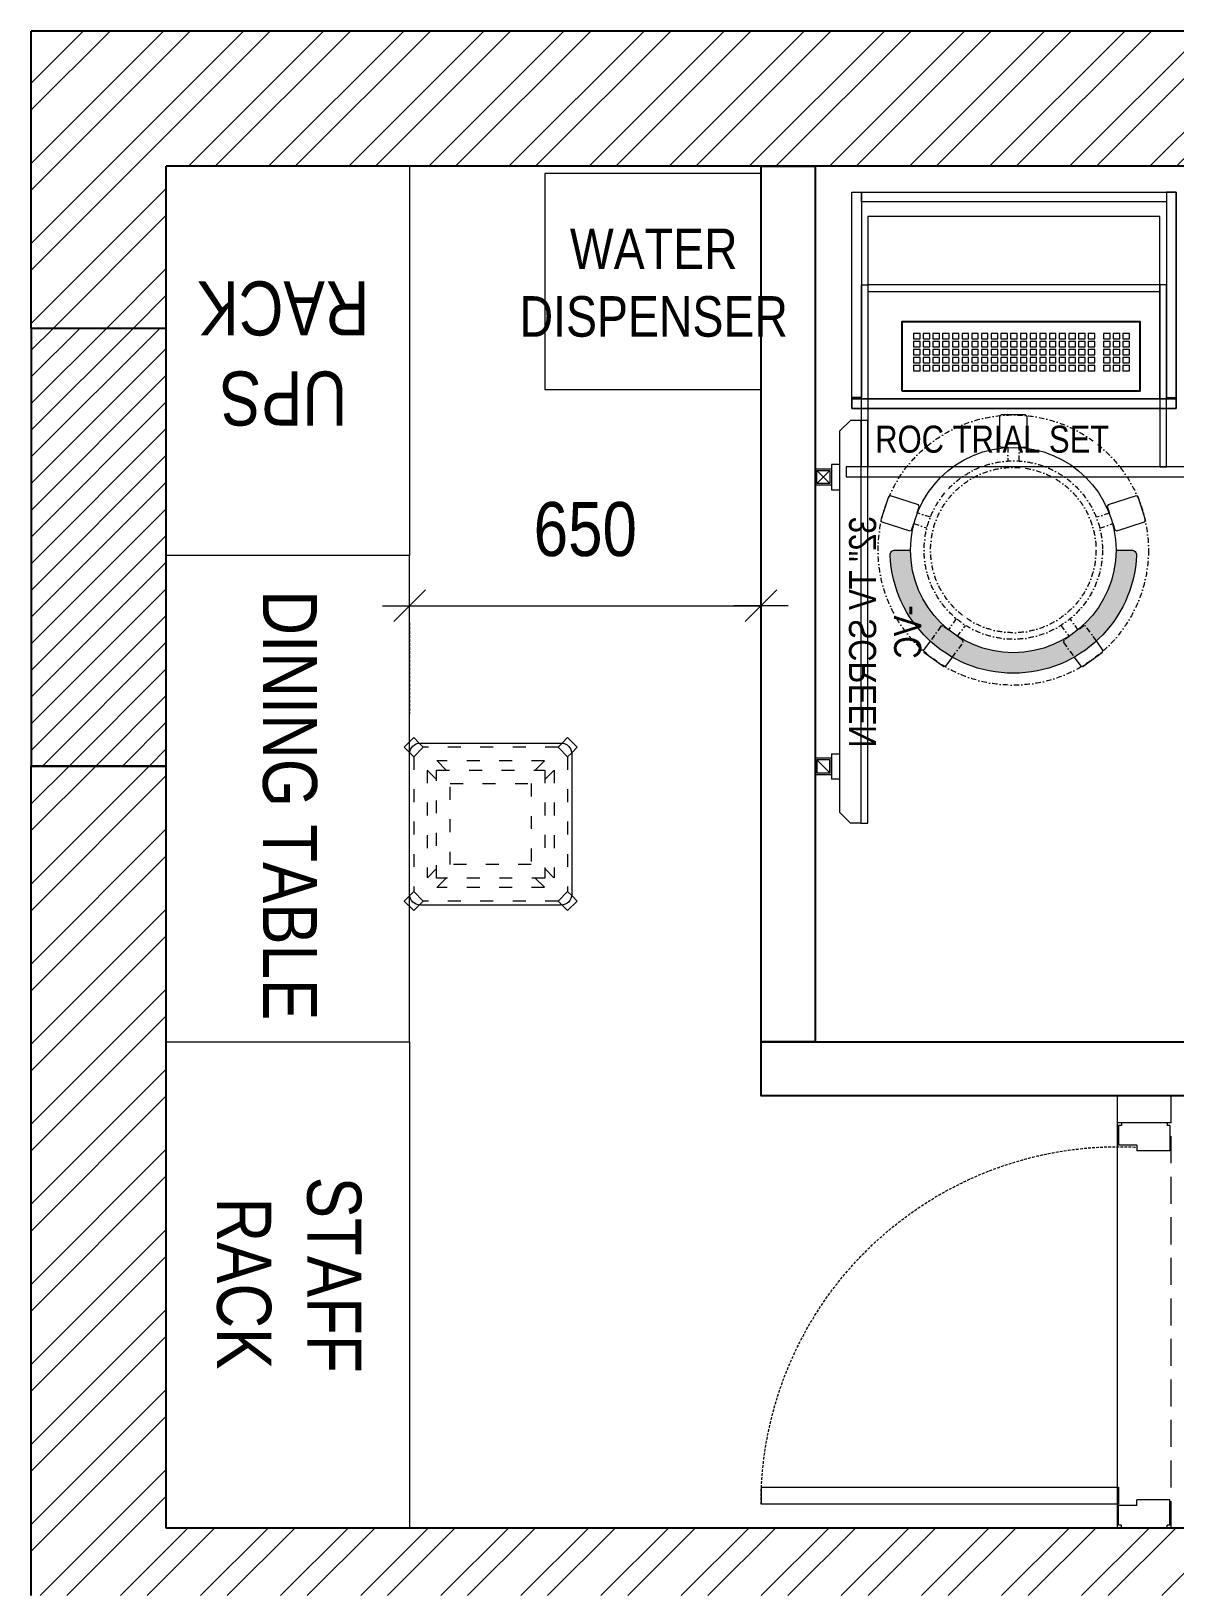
# Model space of a CAD drawing. Header units: millimetres. Extents: x 1535833 to 1547155, y 396470 to 405534.
# Drawn here: x 1535833 to 1537948, y 402651 to 405534 of the extents above; entities that cross this region are included whole.
import ezdxf

# ---------------------------------------------------------------- set-up
doc = ezdxf.new("R2010")
doc.units = ezdxf.units.MM
doc.header["$LTSCALE"] = 40
doc.header["$PDMODE"] = 3
for name, pattern in [('a_p6_plan_L18$0$HIDDEN', [0.375, 0.25, -0.125]), ('ACAD_ISO03W100', [30, 12, -18]), ('DASHDOT2', [0.5, 0.25, -0.125, 0, -0.125]), ('HIDDEN', [9.524999999999995, 6.349999999999998, -3.174999999999998]), ('HIDDEN2', [0.1875, 0.125, -0.0625]), ('SK-103 Ground - Rome$0$LA-103A$0$HIDDEN2', [0.1875, 0.125, -0.0625])]:
    doc.linetypes.add(name, pattern=pattern)
doc.layers.add('A-WALL', color=1, linetype='Continuous')
for name, color, linetype, lineweight in [('HATCH', 9, 'Continuous', 9), ('LENS-CURTAIN', 5, 'a_p6_plan_L18$0$HIDDEN', 9), ('LENS-DIM', 252, 'Continuous', 5), ('LENS-DOOR', 34, 'Continuous', 20), ('LENS-FURNITURE', 13, 'Continuous', 9), ('LENS-PARTITION', 21, 'Continuous', 25), ('LENS-TEXT', 31, 'Continuous', 5), ('LK-EQPMT', 3, 'Continuous', 18), ('LK-FF&E WALL', 1, 'Continuous', 9), ('LN-ELEVATION-1', 81, 'Continuous', 13), ('LN-ELEVATION-2', 103, 'Continuous', 20), ('LN-ELEVATION-3', 125, 'a_p6_plan_L18$0$HIDDEN', 18), ('LN-ELEVATION-5', 167, 'Continuous', 5), ('LN-HATCH', 251, 'Continuous', 0)]:
    doc.layers.add(name, color=color, linetype=linetype, lineweight=lineweight)
doc.styles.add('LK TXT', font='Gill Sans MT Condensed Regular.ttf')
doc.styles.get("Standard").update_dxf_attribs({"font": 'Gill Sans MT Condensed Regular.ttf', "height": 100})
doc.dimstyles.new('LK-MM 200', dxfattribs={"dimscale": 2000, "dimtxt": 0.05, "dimasz": 0.00025, "dimexe": 0.1, "dimexo": 0.0625, "dimgap": 0.045, "dimtad": 1, "dimdec": 0, "dimzin": 0, "dimdsep": 46, "dimtxsty": 'Standard', "dimblk": 'DMLL', "dimblk1": 'DMLL', "dimblk2": 'DMLL', "dimcen": 0.09, "dimclrd": 251, "dimclre": 250, "dimclrt": 256, "dimadec": 0, "dimazin": 0, "dimtfac": 1, "dimtdec": 0, "dimtofl": 0, "dimtmove": 2, "dimatfit": 3, "dimldrblk": 'OPEN90', "dimfxl": 1, "dimtolj": 1, "dimtzin": 0, "dimlwd": 5, "dimlwe": 0, "dimarcsym": 0})

# ---------------------------------------------------------------- blocks, each defined once
blk = doc.blocks.new('A$C1635124d')
at = {"layer": 'LN-HATCH'}
h = blk.add_hatch(dxfattribs=at)
h.set_pattern_fill('ANSI31', color=256, scale=11, angle=180)
h.set_pattern_definition([(225, (-4858615.314264493, -39420.50267495358), (24.69570433294018, -24.69570433294018), [])])
h.paths.add_polyline_path([(-4850, 3161.999999985143), (-5100, 3161.999999985143), (-5100, 2351.999999985142), (-4850, 2351.999999985142)])
h.paths.add_polyline_path([(-655.5187702178955, 3711.999999985142), (-1105.518770247698, 3711.999999985142), (-1105.518770247698, 3461.999999985142), (-655.5187702178955, 3461.999999985142)])
h.paths.add_polyline_path([(405.0000000298023, 3711.999999985142), (-255, 3711.999999985142), (-255, 3536.999999985142), (405.0000000298023, 3536.999999985142)])
h.paths.add_polyline_path([(2695, 3711.999999985142), (1794.999999970197, 3711.999999985142), (1794.999999970197, 3461.999999985142), (2695, 3461.999999985142)])
h.paths.add_polyline_path([(4165.000000029801, 3711.999999985142), (3294.999999970198, 3711.999999985142), (3294.999999970198, 3461.999999985142), (4165.000000029801, 3461.999999985142)])
h = blk.add_hatch(dxfattribs=at)
h.set_pattern_fill('ANSI32', color=256, scale=11, angle=180)
h.set_pattern_definition([(225, (-4858615.314264493, -39420.50267495358), (74.08711299882052, -74.08711299882054), []), (225, (-4858664.705694494, -39420.50267495358), (74.08711299882052, -74.08711299882054), [])])
h.paths.add_polyline_path([(6222.02683249116, 1062.000000000043), (4715.000000029802, 1062.000000000043), (4715.000000029802, 3711.999999985142), (4165.000000029801, 3711.999999985142), (4165.000000029801, 3461.999999985142), (4465.000000029802, 3461.999999985142), (4465.000000029802, 1062.000000000043), (4340.000000029802, 1062.000000000043), (4340.000000029802, 812.0000000000437), (6222.02683249116, 812.0000000000437)])
h.paths.add_polyline_path([(3294.999999970198, 3711.999999985142), (2695, 3711.999999985142), (2695, 3461.999999985142), (3294.999999970198, 3461.999999985142)])
h.paths.add_polyline_path([(1794.999999970197, 3711.999999985142), (405.0000000298023, 3711.999999985142), (405.0000000298023, 3536.999999985142), (885, 3536.999999985142), (885, 3461.999999985142), (1794.999999970197, 3461.999999985142)])
h.paths.add_polyline_path([(-255, 3711.999999985142), (-655.5187702178955, 3711.999999985142), (-655.5187702178955, 3461.999999985142), (-380, 3461.999999985142), (-380, 1842.000000000044), (-255, 1842.000000000044)])
h.paths.add_polyline_path([(-1105.518770247698, 3711.999999985142), (-5100, 3711.999999985142), (-5100, 3161.999999985143), (-4850, 3161.999999985143), (-4850, 3461.999999985142), (-1850, 3461.999999985142), (-1850, 1842.000000000044), (-1250, 1842.000000000044), (-1250, 1967.000000000044), (-1600, 1967.000000000044), (-1600, 3461.999999985142), (-1105.518770247698, 3461.999999985142)])
h.paths.add_polyline_path([(-1600, 816.9999999851425), (-1250, 816.9999999851425), (-1250, 941.9999999851423), (-4850, 941.9999999851423), (-4850, 2351.999999985142), (-5100, 2351.999999985142), (-5100, 816.9999999851425), (-1850, 816.9999999851425), (-1850, -335.0000000069413), (-1600, -335.0000000069413)])
h.paths.add_polyline_path([(-1600, -660.0000000068248), (-1850, -660.0000000068248), (-1850, -4100), (-1600, -4100)])
at = {"layer": 'A-WALL'}
for p, q in [((-5100, 3161.999999985143), (-5100, 3711.999999985142)), ((-1105.518770247698, 3711.999999985142), (-5100, 3711.999999985142)), ((-4850, 3161.999999985143), (-4850, 3461.999999985142)), ((-1850, 3461.999999985142), (-4850, 3461.999999985142)), ((-4850, 3161.999999985143), (-5100, 3161.999999985143)), ((-5100, 816.9999999851425), (-5100, 2351.999999985142)), ((-4850, 2351.999999985142), (-5100, 2351.999999985142)), ((-4850, 941.9999999851423), (-4850, 2351.999999985142)), ((-1250, 941.9999999851423), (-4850, 941.9999999851423))]:
    blk.add_line(p, q, dxfattribs=at)
blk.add_lwpolyline([(-5100, 2351.999999985142), (-4850, 2351.999999985142), (-4850, 3161.999999985143), (-5100, 3161.999999985143)], close=True, dxfattribs=at)
blk = doc.blocks.new('Stool')
at = {"layer": 'LN-ELEVATION-1', "ltscale": 0.5}
blk.add_lwpolyline([(-130, 300), (130, 300, -0.4142135623730951), (150, 280), (150, 20, -0.4142135623730951), (130, 0), (-130, 0, -0.4142135623730951), (-150, 20), (-150, 280, -0.4142135623730951)], format="xyb", close=True, dxfattribs=at)
at = {"layer": 'LN-ELEVATION-3', "linetype": 'ACAD_ISO03W100', "ltscale": 0.05}
for p, q in [((-82.3223304701969, 250), (-124.6966991401277, 292.374368671095)), ((-124.696699141059, 292.3743686703965), (124.6966991401277, 292.374368671095)), ((82.3223304701969, 250), (124.6966991401277, 292.374368671095)), ((-100, 232.3223304701969), (-142.3743686703965, 274.6966991415247)), ((-142.3743686708621, 274.6966991410591), (-142.3743686708621, 25.30330085894093)), ((-99.69669914059341, 267.3743686703965), (99.69669913966207, 267.374368671095)), ((100, 232.3223304701969), (142.3743686703965, 274.6966991415247)), ((142.3743686708621, 274.6966991410591), (142.3743686708621, 25.30330085894093)), ((-117.3743686703965, 249.6966991408263), (-117.3743686703965, 50.30330085847527)), ((117.3743686703965, 249.6966991408263), (117.3743686703965, 50.30330085847527)), ((-100, 67.67766952980308), (-142.3743686703965, 25.30330085847527)), ((100, 67.67766952980308), (142.3743686703965, 25.30330085847527)), ((-82.3223304701969, 50), (-124.6966991401277, 7.625631328905)), ((-99.69669914059341, 32.62563132960349), (99.69669913966207, 32.625631328905)), ((82.3223304701969, 50), (124.6966991401277, 7.625631328905)), ((-124.696699141059, 7.625631329603492), (124.6966991401277, 7.625631328905))]:
    blk.add_line(p, q, dxfattribs=at)
for points in [[(-132.2008663183078, 299.8785358476453), (-124.696699141059, 292.3743686703965), (-142.3743686708621, 274.6966991410591), (-149.8785358476452, 282.200866318075)], [(132.2008663183078, 299.8785358476453), (124.696699141059, 292.3743686703965), (142.3743686708621, 274.6966991410591), (149.8785358476452, 282.200866318075)], [(-132.2008663183078, 0.1214641523547471), (-124.696699141059, 7.625631329603492), (-142.3743686708621, 25.30330085894093), (-149.8785358476452, 17.79913368192501)], [(132.2008663183078, 0.1214641523547471), (124.696699141059, 7.625631329603492), (142.3743686708621, 25.30330085894093), (149.8785358476452, 17.79913368192501)]]:
    blk.add_lwpolyline(points, dxfattribs=at)
for points in [[(-100, 250), (100, 250), (100, 50), (-100, 50)], [(-75, 225), (75, 225), (75, 75), (-75, 75)]]:
    blk.add_lwpolyline(points, close=True, dxfattribs=at)
at = {"layer": 'LN-ELEVATION-5', "ltscale": 0.5}
for points in [[(-149.8785358476452, 282.200866318075), (-160.0520382001995, 292.3743686706293), (-142.3743686708621, 310.0520381999668), (-132.2008663183078, 299.8785358478782)], [(149.8785358476452, 282.200866318075), (160.0520382001995, 292.3743686706293), (142.3743686708621, 310.0520381999668), (132.2008663183078, 299.8785358478782)], [(-149.8785358476452, 17.79913368192501), (-160.0520382001995, 7.625631329370661), (-142.3743686708621, -10.05203819996677), (-132.2008663183078, 0.1214641521219164)], [(149.8785358476452, 17.79913368192501), (160.0520382001995, 7.625631329370661), (142.3743686708621, -10.05203819996677), (132.2008663183078, 0.1214641521219164)]]:
    blk.add_lwpolyline(points, dxfattribs=at)
blk = doc.blocks.new('*U44')
at = {"layer": 'LENS-DOOR'}
for p, q in [((547491.5340860761, 1778573.7924707), (547491.5340860656, 1779235.250802662)), ((547522.7840860711, 1779235.250802675), (547491.5340860656, 1779235.250802662)), ((547522.7840860711, 1779235.250802675), (547522.7840860628, 1778573.792470713)), ((547447.2632527373, 1778568.584137381), (547452.47158606, 1778568.584137381)), ((547447.263252747, 1778484.134138706), (547447.2632527373, 1778568.584137381)), ((547452.4715860507, 1778573.792470734), (547488.9299194042, 1778573.7924707)), ((547452.47158606, 1778568.584137381), (547452.4715860507, 1778573.792470734)), ((547488.9299194128, 1778539.938304102), (547488.9299194042, 1778573.7924707)), ((547522.7840860628, 1778573.792470713), (547491.5340860761, 1778573.7924707)), ((548192.0549194112, 1778573.792470735), (548155.5965860668, 1778573.792470727)), ((548155.5965860802, 1778539.938304124), (548155.5965860668, 1778573.792470727)), ((548192.0549194157, 1778568.584137383), (548192.0549194112, 1778573.792470735)), ((548197.2632527313, 1778568.584137406), (548192.0549194157, 1778568.584137383)), ((548197.2632527527, 1778484.134138698), (548197.2632527313, 1778568.584137406)), ((547488.9299194128, 1778539.938304102), (547499.3465860789, 1778539.938304074)), ((547499.3465860636, 1778478.925805333), (547499.3465860789, 1778539.938304074)), ((548145.1799194103, 1778478.925805379), (548145.1799194093, 1778539.938304106)), ((548155.5965860802, 1778539.938304124), (548145.1799194093, 1778539.938304106)), ((547447.263252747, 1778484.134138706), (547452.4715860719, 1778484.134138706)), ((547452.4715860719, 1778478.925805353), (547452.4715860719, 1778484.134138706)), ((547452.4715860719, 1778478.925805353), (547499.3465860636, 1778478.925805333)), ((548192.0549194114, 1778478.925805386), (548145.1799194103, 1778478.925805379)), ((548192.0549194114, 1778478.925805386), (548192.0549194114, 1778484.134138698)), ((548197.2632527527, 1778484.134138698), (548192.0549194114, 1778484.134138698))]:
    blk.add_line(p, q, dxfattribs=at)
at = {"layer": 'LENS-DOOR', "color": 7, "linetype": 'HIDDEN2', "extrusion": (0, 0, -1)}
blk.add_ellipse((547491.5340860761, 1778573.7924707), major_axis=(661.4583333320758, 0.0034430872082161), ratio=0.9999999979146817, start_param=-1.570791121506941, end_param=0.0512086788949202, dxfattribs=at)
blk = doc.blocks.new('TRIAL SET ROC')
at = {"layer": 'LENS-DIM', "ltscale": 0.5}
for points in [[(-400.3652351796627, -364.3162249757442), (-430.3652351796626, -364.3162249757442)], [(169.6347648203373, -364.3162249757442), (139.6347648203373, -364.3162249757442)]]:
    blk.add_lwpolyline(points, dxfattribs=at)
at = {"layer": 'LENS-FURNITURE'}
blk.add_lwpolyline([(-430.3652351796626, 18), (169.6347648203373, 18), (169.6347648203373, -382.3162249757443), (-430.3652351796626, -382.3162249757443)], close=True, dxfattribs=at)
at = {"layer": 'LENS-FURNITURE', "color": 146, "true_color": 0x105689}
for points in [[(-412.3652351796627, -153.6065521437457), (-400.3652351796627, -153.6065521437457), (-400.3652351796628, -490.6065521437458), (-412.3652351796627, -490.6065521437458)], [(139.6347648203373, -153.6065521437458), (-400.3652351796627, -153.6065521437457), (-400.3652351796627, -165.6065521437457), (139.6347648203373, -165.6065521437458)], [(151.6347648203373, -153.6065521437458), (139.6347648203373, -153.6065521437458), (139.6347648203372, -490.6065521437458), (151.6347648203373, -490.6065521437458)], [(192.1347648203373, -490.6065521437458), (-440.8652351796627, -490.6065521437458), (-440.8652351796627, -508.6065521437458), (192.1347648203373, -508.6065521437458)]]:
    blk.add_lwpolyline(points, close=True, dxfattribs=at)
at = {"layer": 'LN-ELEVATION-2'}
for points in [[(-430.3652351796626, 18), (-412.3652351796627, 18), (-412.3652351796627, -362.3162249757442), (-430.3652351796626, -362.3162249757442)], [(-412.3652351796627, 18), (151.6347648203373, 18), (151.6347648203373, 0), (-412.3652351796627, 0)], [(169.6347648203373, 18), (151.6347648203373, 18), (151.6347648203373, -362.3162249757442), (169.6347648203373, -362.3162249757442)], [(169.6347648203373, -364.3162249757442), (-430.3652351796626, -364.3162249757442), (-430.3652351796626, -382.3162249757443), (169.6347648203373, -382.3162249757443)], [(169.6347648203373, -382.3162249757443), (-430.3652351796626, -382.3162249757443), (-430.3652351796626, -364.3162249757442), (169.6347648203373, -364.3162249757442)]]:
    blk.add_lwpolyline(points, close=True, dxfattribs=at)
at = {"layer": 'LN-ELEVATION-2', "linetype": 'HIDDEN', "ltscale": 100}
blk.add_lwpolyline([(-400.3652351796627, -364.3162249757442), (139.6347648203373, -364.3162249757442), (139.6347648203373, -27.35909500904381), (-400.3652351796627, -27.35909500904381)], close=True, dxfattribs=at)
at = {"insert": (-386.8645105547048, -414.1468168679739), "char_height": 50, "attachment_point": 1}
blk.add_mtext_dynamic_manual_height_columns('ROC TRIAL SET', width=625.228464345434, gutter_width=500, heights=[0], dxfattribs=at)
blk = doc.blocks.new('*U32')
at = {"layer": 'LK-EQPMT', "ltscale": 12}
blk.add_lwpolyline([(5.986879315214991, 4.914598100478997), (-5.986879315214991, 4.914598100478997), (-5.986879315214991, -4.914598100478997), (5.986879315214991, -4.914598100478997)], close=True, dxfattribs=at)
blk = doc.blocks.new('*U33')
at = {"color": 0, "linetype": 'ByBlock', "lineweight": -2, "transparency": 16777216}
for p in [(0, 0), (17.96063794564497, 0), (35.92127589128995, 0), (53.88191383693492, 0), (71.8425517825799, 0), (89.80318972822487, 0), (107.7638276738698, 0), (125.7244656195148, 0), (143.6851035651598, 0), (161.6457415108048, 0), (179.6063794564497, 0), (197.5670174020947, 0), (215.5276553477397, 0), (233.4882932933847, 0), (251.4489312390296, 0), (269.4095691846746, 0), (287.3702071303196, 0), (305.3308450759646, 0), (323.2914830216096, 0), (-9e-16, -14.74379430143699), (-1.8e-15, -29.48758860287398), (17.96063794564497, -14.74379430143699), (17.96063794564497, -29.48758860287398), (35.92127589128995, -14.74379430143699), (35.92127589128995, -29.48758860287398), (53.88191383693492, -14.74379430143699), (53.88191383693492, -29.48758860287398), (71.8425517825799, -14.74379430143699), (71.8425517825799, -29.48758860287398), (89.80318972822487, -14.74379430143699), (89.80318972822487, -29.48758860287398), (107.7638276738698, -14.74379430143699), (107.7638276738698, -29.48758860287398), (125.7244656195148, -14.74379430143699), (125.7244656195148, -29.48758860287398), (143.6851035651598, -14.74379430143699), (143.6851035651598, -29.48758860287398), (161.6457415108048, -14.74379430143699), (161.6457415108048, -29.48758860287398), (179.6063794564497, -14.74379430143699), (179.6063794564497, -29.48758860287398), (197.5670174020947, -14.74379430143699), (197.5670174020947, -29.48758860287398), (215.5276553477397, -14.74379430143699), (215.5276553477397, -29.48758860287398), (233.4882932933847, -14.74379430143699), (233.4882932933847, -29.48758860287398), (251.4489312390296, -14.74379430143699), (251.4489312390296, -29.48758860287398), (269.4095691846746, -14.74379430143699), (269.4095691846746, -29.48758860287398), (287.3702071303196, -14.74379430143699), (287.3702071303196, -29.48758860287398), (305.3308450759646, -14.74379430143699), (305.3308450759646, -29.48758860287398), (323.2914830216096, -14.74379430143699), (323.2914830216096, -29.48758860287398), (-2.7e-15, -44.23138290431096), (-3.6e-15, -58.97517720574795), (17.96063794564497, -44.23138290431096), (17.96063794564497, -58.97517720574795), (35.92127589128995, -44.23138290431096), (35.92127589128994, -58.97517720574795), (53.88191383693492, -44.23138290431096), (53.88191383693492, -58.97517720574795), (71.8425517825799, -44.23138290431096), (71.8425517825799, -58.97517720574795), (89.80318972822487, -44.23138290431096), (89.80318972822487, -58.97517720574795), (107.7638276738698, -44.23138290431096), (107.7638276738698, -58.97517720574795), (125.7244656195148, -44.23138290431096), (125.7244656195148, -58.97517720574795), (143.6851035651598, -44.23138290431096), (143.6851035651598, -58.97517720574795), (161.6457415108048, -44.23138290431096), (161.6457415108048, -58.97517720574795), (179.6063794564497, -44.23138290431096), (179.6063794564497, -58.97517720574795), (197.5670174020947, -44.23138290431096), (197.5670174020947, -58.97517720574795), (215.5276553477397, -44.23138290431096), (215.5276553477397, -58.97517720574795), (233.4882932933847, -44.23138290431096), (233.4882932933847, -58.97517720574795), (251.4489312390296, -44.23138290431096), (251.4489312390296, -58.97517720574795), (269.4095691846746, -44.23138290431096), (269.4095691846746, -58.97517720574795), (287.3702071303196, -44.23138290431096), (287.3702071303196, -58.97517720574795), (305.3308450759646, -44.23138290431096), (305.3308450759646, -58.97517720574795), (323.2914830216096, -44.23138290431096), (323.2914830216096, -58.97517720574795)]:
    blk.add_blockref('*U32', p, dxfattribs=at)
blk = doc.blocks.new('*U30')
at = {"layer": 'LK-EQPMT', "ltscale": 12}
blk.add_lwpolyline([(5.986879315214991, 4.914598100478997), (-5.986879315214991, 4.914598100478997), (-5.986879315214991, -4.914598100478997), (5.986879315214991, -4.914598100478997)], close=True, dxfattribs=at)
blk = doc.blocks.new('*U31')
at = {"color": 0, "linetype": 'ByBlock', "lineweight": -2, "transparency": 16777216}
for p in [(0, 0), (17.96063794564497, 0), (35.92127589128995, 0), (-9e-16, -14.74379430143699), (-1.8e-15, -29.48758860287398), (17.96063794564497, -14.74379430143699), (17.96063794564497, -29.48758860287398), (35.92127589128995, -14.74379430143699), (35.92127589128995, -29.48758860287398), (-2.7e-15, -44.23138290431096), (-3.6e-15, -58.97517720574795), (17.96063794564497, -44.23138290431096), (17.96063794564497, -58.97517720574795), (35.92127589128995, -44.23138290431096), (35.92127589128994, -58.97517720574795)]:
    blk.add_blockref('*U30', p, dxfattribs=at)
blk = doc.blocks.new('KEYBOARD')
at = {"ltscale": 12}
blk.add_lwpolyline([(8.040144996717572, 2.91038e-11), (8.040144996717572, 129.0940371821052), (448.0401449967176, 129.0940371821052), (448.0401449967176, 2.91038e-11)], close=True, dxfattribs=at)
for name, p in [('*U33', (35.16895717114949, 101.6202952143818)), ('*U31', (386.6121428576974, 101.6202952143818))]:
    blk.add_blockref(name, p)
blk = doc.blocks.new('DOCTOR STOOL')
at = {"layer": 'HATCH'}
h = blk.add_hatch(dxfattribs=at)
h.set_pattern_fill('ANSI36', color=250)
h.set_pattern_definition([(45, (-689.3997257252789, -1.6298145e-09), (1.683798022700465, 6.173926083235043), [7.9375, -1.587499999999999, 0, -1.587499999999999])])
edge = h.paths.add_edge_path()
edge.add_line((227.9999999995508, 37.80991745903158), (227.9999999995508, 9.119999995687976))
edge.add_arc((218.8799999996107, 9.119999995749478), 9.119999999940092, 267.6119845363388, 359.9999999996136, ccw=False)
edge.add_arc((227.9999999996448, 227.809917461127), 228.000000002257, 92.3880154632688, 267.61198453673126, ccw=False)
edge.add_arc((218.8799999994991, 446.4998349263882), 9.120000000051716, -3.4498270906624384e-10, 92.3880154629299, ccw=False)
edge.add_line((227.9999999995508, 446.4998349263331), (227.9999999995508, 417.8099174629896))
edge.add_arc((227.9999999995508, 227.8099174610106), 190.000000001979, 90, 270)
at = {"layer": 'LN-ELEVATION-1', "color": 1, "ltscale": 100}
for p, q in [((280.216825267778, 470.8199351556545), (263.2765658827273, 419.2080985742269)), ((283.7804025793014, 472.6222848009841), (280.216825267778, 470.8199351556545)), ((326.7280946081726, 458.5258082725714), (283.7804025793014, 472.6222848009841)), ((311.5704969359354, 403.3893210494851), (328.5107563209863, 455.0011576309128)), ((328.5107563209863, 455.0011576309128), (326.7280946081726, 458.5258082725714)), ((263.2765658827273, 419.2080985742269), (264.9623320118756, 415.8750283533983)), ((264.9623320118756, 415.8750283533983), (277.1938885417335, 411.860334166498)), ((296.5654050509577, 405.5021315508961), (308.1985000452432, 401.6838669878201)), ((39.08480768888887, 393.0010463140122), (12.40669512363752, 356.5114147582037)), ((39.08480768888882, 393.0010463140122), (12.40669512363746, 356.5114147582038)), ((42.98782241378307, 393.6072814048264), (39.08480768888887, 393.0010463140122)), ((42.98782241378307, 393.6072814048264), (39.08480768888882, 393.0010463140122)), ((59.57058497173765, 381.4833769612495), (42.98782241378307, 393.6072814048264)), ((308.1985000452432, 401.6838669878201), (311.5704969359354, 403.3893210494851)), ((12.40669512363752, 356.5114147582037), (13.0196255484409, 352.5652946645453)), ((12.40669512363746, 356.5114147582038), (13.0196255484409, 352.5652946645454)), ((13.0196255484409, 352.5652946645454), (29.7154459787677, 340.3587319282719)), ((420.8553691428768, 253.2346719447014), (418.2142363802958, 250.5935391821201)), ((418.2142363802958, 250.5935391821201), (418.2142363802958, 237.7199715119894)), ((475.1762128710516, 253.2346719447014), (420.8553691428768, 253.2346719447014)), ((478, 250.4108848157539), (475.1762128710516, 253.2346719447014)), ((478, 205.2089501102255), (478, 250.4108848157539)), ((418.2142363802958, 217.3316809419539), (418.2142363802958, 205.0879869152431)), ((418.2142363802958, 205.0879869152431), (420.8862147285707, 202.4160085669703)), ((420.8862147285707, 202.4160085669703), (475.2070584567457, 202.4160085669703)), ((475.2070584567457, 202.4160085669703), (478, 205.2089501102255)), ((13.14542959810012, 103.0870834562575), (12.51589555233795, 99.18775892330295)), ((12.51589555233795, 99.18775892330295), (38.97560726018833, 62.53944985644)), ((29.80030336598447, 115.1117353337796), (13.14542959810012, 103.0870834562575)), ((38.97560726018833, 62.53944985644), (42.91799640697923, 61.90296316019987)), ((42.91799640697923, 61.90296316019987), (59.68641968664888, 74.00959664677595)), ((265.1695928365815, 39.88396831355146), (263.4540770094588, 36.51707923991359)), ((263.4540770094588, 36.51707923991359), (280.2401389396941, -15.14511378569341)), ((276.814037965594, 43.66747740659263), (265.1695928365815, 39.88396831355146)), ((308.4479453730848, 53.94595568517189), (296.2044548037813, 49.96780495439072)), ((311.7759667420094, 52.25024394459229), (308.4479453730848, 53.94595568517189)), ((328.5620286722446, 0.5880509189853456), (311.7759667420094, 52.25024394459229)), ((326.7490456010059, -2.970128374224428), (328.5620286722446, 0.5880509189853456)), ((280.2401389396941, -15.14511378569341), (283.7594505281909, -16.93829277038793)), ((283.7594505281909, -16.93829277038793), (326.7490456010059, -2.970128374224428))]:
    blk.add_line(p, q, dxfattribs=at)
at = {"layer": 'LN-ELEVATION-1', "linetype": 'DASHDOT2'}
for p, q in [((277.1938885417335, 411.860334166498), (268.7900486169635, 387.6885337123986)), ((289.0238237874953, 381.1105793348574), (296.5654050509577, 405.5021315508961)), ((86.83876787340999, 361.5472027143797), (59.57058497173759, 381.4833769612495)), ((80.19253728373064, 347.929406650394), (87.41874672779522, 357.8132288103797)), ((101.0598051864781, 333.2195324926688), (80.19253728373064, 347.929406650394)), ((87.41874672779522, 357.8132288103797), (86.83876787340999, 361.5472027143797)), ((29.71544597876769, 340.3587319282719), (56.87057100806764, 320.505215974099)), ((56.87057100806764, 320.505215974099), (60.56143954330456, 321.078499494494)), ((60.56143954330456, 321.078499494494), (68.15939944607226, 331.4707923056775)), ((68.15939944607226, 331.4707923056775), (88.55121842376921, 316.0087684583668)), ((418.2142363802958, 237.7199715119894), (392.674698740354, 238.1657657997326)), ((392.6382343793381, 216.8896711079804), (418.2142363802958, 217.3316809419539)), ((57.18706371601854, 134.8847017249933), (29.80030336598445, 115.1117353337796)), ((60.91750725147699, 134.282433000881), (57.18706371601854, 134.8847017249933)), ((68.08455919950495, 124.3556304041746), (60.91750725147699, 134.282433000881)), ((88.52282127921524, 139.6559804205055), (68.08455919950495, 124.3556304041746)), ((80.019187533744, 107.8254447158111), (101.0258646791657, 122.4411888974116)), ((59.68641968664886, 74.00959664677595), (86.95963052489695, 93.7005814289354)), ((87.55494659853252, 97.38796035055849), (80.019187533744, 107.8254447158111)), ((86.95963052489695, 93.7005814289354), (87.55494659853252, 97.38796035055849)), ((268.4902438431725, 67.85511086587476), (276.814037965594, 43.66747740659263)), ((296.2044548037813, 49.96780495439072), (288.7362802880323, 74.39510638930753))]:
    blk.add_line(p, q, dxfattribs=at)
at = {"layer": 'LN-ELEVATION-1', "color": 1, "ltscale": 100}
blk.add_lwpolyline([(228, 37.80991746066138), (228, 9.11999999731779, -0.4264743413925903), (218.5, 0.0079201031476259, -0.959166304662544), (218.5, 455.611914822366, -0.4264743413925903), (228, 446.4998349279631), (228, 417.8099174646193)], format="xyb", dxfattribs=at)
at = {"layer": 'LN-ELEVATION-1', "linetype": 'DASHDOT2'}
for radius in [250, 165, 153]:
    blk.add_circle((228, 227.8099174629897), radius, dxfattribs=at)
at = {"layer": 'LN-ELEVATION-1', "color": 1, "ltscale": 100}
blk.add_circle((228, 227.8099174629897), 190, dxfattribs=at)
blk = doc.blocks.new('32INCH VC FOR CLINIC')
at = {"layer": 'LK-EQPMT'}
for p, q in [((116.8909715171903, 152.5672029328125), (92.58856882341206, 128.264800239267)), ((92.58856882341206, 152.5672029328125), (116.8909715171903, 128.264800239267)), ((627.7052824404091, 152.5672029328125), (652.0076851341872, 128.264800239267))]:
    blk.add_line(p, q, dxfattribs=at)
at = {"layer": 'LK-EQPMT', "ltscale": 12}
for p, q in [((81.46845865808427, 109.7127832833503), (81.46845865808427, 125.2269902919943)), ((81.46845865808427, 125.2269902919943), (128.0110796838999, 125.2269902919943)), ((128.0110796838999, 125.2269902919943), (128.0110796838999, 109.7127832833503)), ((616.9889203161001, 125.2269902919943), (616.9889203161001, 109.7127832833503)), ((616.9889203161001, 125.2269902919943), (663.5315413419156, 125.2269902919943)), ((663.5315413419156, 109.7127832833503), (663.5315413419156, 125.2269902919943)), ((0, 90.30115266077335), (19.41163062304258, 109.7127832833503)), ((0, 70.88952203796362), (0, 90.30115266077335)), ((725.5883693769574, 109.7127832833503), (19.41163062304258, 109.7127832833503)), ((745, 90.30115266077335), (725.5883693769574, 109.7127832833503)), ((745, 70.88952203796362), (745, 90.30115266077335))]:
    blk.add_line(p, q, dxfattribs=at)
at = {"layer": 'LK-EQPMT'}
for points in [[(89.55076848529278, 125.2269999025447), (119.9287718534469, 125.2269999025447), (119.9287718534469, 155.6050032694184), (89.55076848529278, 155.6050032694184)], [(92.58856882341206, 128.264800239267), (116.8909715171903, 128.264800239267), (116.8909715171903, 152.5672029328125), (92.58856882341206, 152.5672029328125)], [(655.0454854704439, 125.2269999025447), (624.6674821041523, 125.2269999025447), (624.6674821041523, 155.6050032694184), (655.0454854704439, 155.6050032694184)], [(652.0076851341872, 128.264800239267), (627.7052824404091, 128.264800239267), (627.7052824404091, 152.5672029328125), (652.0076851341872, 152.5672029328125)]]:
    blk.add_lwpolyline(points, close=True, dxfattribs=at)
at = {"layer": 'LK-EQPMT', "ltscale": 12}
blk.add_lwpolyline([(0, 58.0000000000291), (0, 70.88952203796362), (745, 70.88952203796362), (745, 58.0000000000291)], close=True, dxfattribs=at)
at = {"layer": 'LENS-TEXT', "color": 0, "ltscale": 2, "insert": (391.1996805854142, 25.6359011628374), "char_height": 50, "attachment_point": 5}
blk.add_mtext_dynamic_manual_height_columns('32" TV SCREEN -VC', width=466.4796511627907, gutter_width=12.5, heights=[0], dxfattribs=at)
blk = doc.blocks.new('DMLL')
at = {"layer": 'LENS-DIM', "color": 1}
for p, q in [((-9.095e-13, 125), (-9.095e-13, -125)), ((58.42116226163034, 58.42116226163262), (-58.42116226163398, -58.4211622616324)), ((99.99999999999909, 0), (-99.99999999999909, 0))]:
    blk.add_line(p, q, dxfattribs=at)
blk = doc.blocks.new('*D53')
at = {"color": 251, "lineweight": 5, "transparency": 16777216}
blk.add_line((1536533.401608357, 404470.7275860807), (1537182.401608357, 404470.7275860807), dxfattribs=at)
at = {"color": 250, "linetype": 'SK-103 Ground - Rome$0$LA-103A$0$HIDDEN2', "lineweight": 0, "transparency": 16777216}
for p, q in [((1536532.901608357, 404438.8990574431), (1536532.901608357, 404270.7275860808)), ((1537182.901608357, 404438.8990574431), (1537182.901608357, 404270.7275860808))]:
    blk.add_line(p, q, dxfattribs=at)
at = {"layer": 'Defpoints', "color": 0, "transparency": 16777216}
for p in [(1536532.901608357, 404563.8990574433), (1537182.901608357, 404563.8990574433), (1537182.901608357, 404470.7275860807)]:
    blk.add_point(p, dxfattribs=at)
at = {"color": 251, "lineweight": 5, "transparency": 16777216, "xscale": 0.5, "yscale": 0.5, "zscale": 0.5, "rotation": 180}
blk.add_blockref('DMLL', (1536532.901608357, 404470.7275860807), dxfattribs=at)
at = {"color": 251, "lineweight": 5, "transparency": 16777216, "xscale": 0.5, "yscale": 0.5, "zscale": 0.5}
blk.add_blockref('DMLL', (1537182.901608357, 404470.7275860807), dxfattribs=at)
at = {"transparency": 16777216, "insert": (1536857.901608357, 404611.854039569), "char_height": 100, "attachment_point": 5}
blk.add_mtext('\\A1;650', dxfattribs=at)
blk = doc.blocks.new('_Open90')
at = {"color": 0, "linetype": 'ByBlock', "lineweight": -2}
for p, q in [((0, 0), (-1, 0)), ((-0.5, 0.5), (0, 0)), ((0, 0), (-0.5, -0.5))]:
    blk.add_line(p, q, dxfattribs=at)

msp = doc.modelspace()

# ---------------------------------------------------------------- linework, layer by layer
at = {"layer": 'LENS-CURTAIN', "ltscale": 5}
for points in [[(1537941.793272976, 402763.8990574428), (1537941.793272976, 403563.8990574428), (1537841.793272975, 403563.8990574428), (1537841.793272975, 402763.8990574428)], [(1537841.793272975, 403513.8990574428), (1537841.793272975, 402763.8990574428), (1537941.793272976, 402763.8990574428), (1537941.793272976, 403513.8990574428)]]:
    msp.add_lwpolyline(points, close=True, dxfattribs=at)
at = {"layer": 'LENS-PARTITION'}
for points in [[(1537282.901608372, 405283.8990574431), (1537282.901608372, 403663.8990574583), (1537182.901608357, 403663.8990574583), (1537182.901608357, 405283.8990574431)], [(1538347.901608357, 403563.8990574432), (1537182.901608357, 403563.8990574432), (1537182.901608357, 403663.8990574583), (1538347.901608357, 403663.8990574583)]]:
    msp.add_lwpolyline(points, close=True, dxfattribs=at)
at = {"layer": 'LK-FF&E WALL'}
for points in [[(1536082.901608357, 404563.8990574433), (1536082.901608357, 405283.8990574431), (1536532.901608357, 405283.8990574431), (1536532.901608357, 404563.8990574433)], [(1537182.901608357, 404870.490520379), (1537182.901608357, 405270.490520379), (1536782.901608357, 405270.490520379), (1536782.901608357, 404870.490520379)], [(1536082.901608357, 404563.8990574433), (1536082.901608357, 403663.8990574433), (1536532.901608357, 403663.8990574433), (1536532.901608357, 404563.8990574433)], [(1536532.901608357, 403663.8990574433), (1536532.901608357, 402763.8990574432), (1536082.901608357, 402763.8990574432), (1536082.901608357, 403663.8990574433)]]:
    msp.add_lwpolyline(points, close=True, dxfattribs=at)

# ---------------------------------------------------------------- block references
for name, p in [('TRIAL SET ROC', (1537781.072029996, 405218.0245506488)), ('KEYBOARD', (1537435.852465825, 404867.7514810289))]:
    msp.add_blockref(name, p)
at = {"xscale": -1, "rotation": 90}
msp.add_blockref('32INCH VC FOR CLINIC', (1537438.506611641, 404813.4271287145), dxfattribs=at)
at = {"layer": 'LENS-DIM'}
msp.add_blockref('A$C1635124d', (1540932.901608357, 401821.899057458), dxfattribs=at)
at = {"layer": 'LENS-DOOR', "rotation": 90}
msp.add_blockref('*U44', (3316418.152411019, -144683.364195299), dxfattribs=at)
at = {"layer": 'LENS-FURNITURE', "rotation": 89.99999999999999}
msp.add_blockref('DOCTOR STOOL', (1537877.372304165, 404345.7109450274), dxfattribs=at)
at = {"layer": 'LK-FF&E WALL', "rotation": 270}
msp.add_blockref('Stool', (1536532.901608357, 404066.530132277), dxfattribs=at)

# ---------------------------------------------------------------- texts
at = {"layer": 'LENS-TEXT', "color": 0, "linetype": 'Continuous', "ltscale": 3, "insert": (1536984.513534279, 405067.9814168826), "char_height": 75, "attachment_point": 5, "style": 'LK TXT'}
msp.add_mtext_dynamic_manual_height_columns('WATER \\PDISPENSER', width=264.1621858484572, gutter_width=0.7499999999999996, heights=[0], dxfattribs=at)
at = {"layer": 'LENS-TEXT', "color": 0, "linetype": 'Continuous', "ltscale": 3, "char_height": 100, "attachment_point": 5, "style": 'LK TXT'}
for s, width, insert, rotation in [('UPS\\P RACK', 260.3023255813953, (1536299.675168825, 404938.2142822607), 179.99999999999991), ('DINING TABLE', 783.9636358173434, (1536310.91145512, 404101.3309391094), 269.99999999999994), ('STAFF\\P RACK', 1099.486866972408, (1536309.523038389, 403232.5744460123), 269.99999999999994)]:
    msp.add_mtext_dynamic_manual_height_columns(s, width=width, gutter_width=0.9999999999999992, heights=[0], dxfattribs=dict(at, insert=insert, rotation=rotation))

# ---------------------------------------------------------------- dimensions: what is measured, and where the dimension line sits
dim = msp.add_linear_dim(base=(1537182.901608357, 404470.7275860807), p1=(1536532.901608357, 404563.8990574433), p2=(1537182.901608357, 404563.8990574433), dimstyle='LK-MM 200')
dim.commit()
dim.dimension.update_dxf_attribs({"geometry": '*D53', "text_midpoint": (1536857.901608357, 404611.854039569)})

doc.saveas('drawing.dxf')
